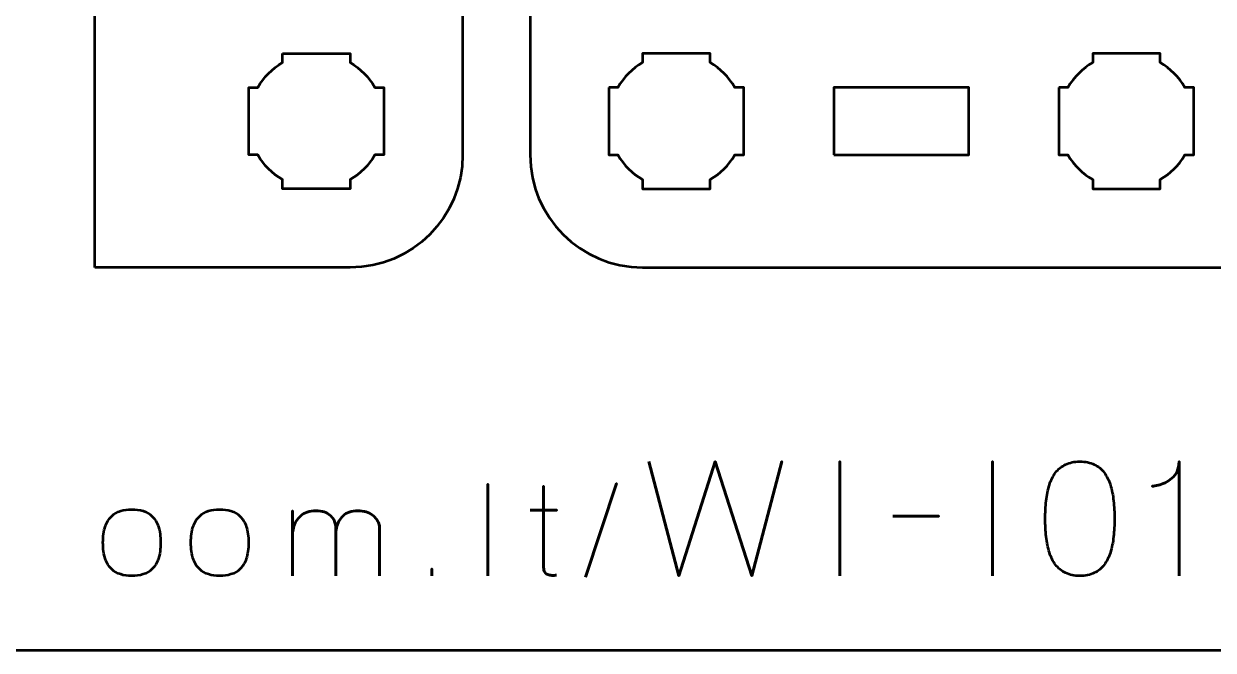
# Model space of a CAD drawing. Header units: centimetres. Extents: x -21 to 0, y -29.7 to 0.
# Drawn here: x -10.5 to -5.21, y -29.7 to -26.92 of the extents above; entities that cross this region are included whole.
import ezdxf

# ---------------------------------------------------------------- set-up
doc = ezdxf.new("R2010")
doc.units = ezdxf.units.CM
doc.header["$MEASUREMENT"] = 0
doc.layers.add('Layer 1', color=7, linetype='Continuous')

msp = doc.modelspace()

# ---------------------------------------------------------------- linework, layer by layer
at = {"layer": 'Layer 1', "lineweight": 53}
msp.add_lwpolyline([(-6.89997, -27.5), (-6.29997, -27.5), (-6.29997, -27.2), (-6.89997, -27.2), (-6.89997, -27.5)], close=True, dxfattribs=at)
at = {"layer": 'Layer 1', "color": 1, "lineweight": 53}
msp.add_open_spline([(-21.00003, -29.19995), (-21.00003, -29.19995), (-21.00003, -10.09992), (-21.00003, -10.09992), (-21.00003, -10.09992), (-21.00003, -10.01709), (-20.93286, -9.94992), (-20.85003, -9.94992), (-20.85003, -9.94992), (-20.7672, -9.94992), (-20.70003, -9.88275), (-20.70003, -9.79992), (-20.70003, -9.79992), (-20.70003, -9.71709), (-20.7672, -9.64992), (-20.85003, -9.64992), (-20.85003, -9.64992), (-20.93286, -9.64992), (-21.00003, -9.58275), (-21.00003, -9.49992), (-21.00003, -9.49992), (-21.00003, -9.41709), (-20.93286, -9.34992), (-20.85003, -9.34992), (-20.85003, -9.34992), (-20.7672, -9.34992), (-20.70003, -9.28275), (-20.70003, -9.19992), (-20.70003, -9.19992), (-20.70003, -9.11709), (-20.7672, -9.04992), (-20.85003, -9.04992), (-20.85003, -9.04992), (-20.93286, -9.04992), (-21.00003, -8.98275), (-21.00003, -8.89992), (-21.00003, -8.89992), (-21.00003, -8.81709), (-20.93286, -8.74992), (-20.85003, -8.74992), (-20.85003, -8.74992), (-20.7672, -8.74992), (-20.70003, -8.68275), (-20.70003, -8.59992), (-20.70003, -8.59992), (-20.70003, -8.51709), (-20.7672, -8.44992), (-20.85003, -8.44992), (-20.85003, -8.44992), (-20.93286, -8.44992), (-21.00003, -8.38275), (-21.00003, -8.29992), (-21.00003, -8.29992), (-21.00003, -8.21709), (-20.93286, -8.14992), (-20.85003, -8.14992), (-20.85003, -8.14992), (-20.7672, -8.14992), (-20.70003, -8.08275), (-20.70003, -7.99992), (-20.70003, -7.99992), (-20.70003, -7.91709), (-20.7672, -7.84992), (-20.85003, -7.84992), (-20.85003, -7.84992), (-20.93286, -7.84992), (-21.00003, -7.78275), (-21.00003, -7.69992), (-21.00003, -7.69992), (-21.00003, -7.61709), (-20.93286, -7.54992), (-20.85003, -7.54992), (-20.85003, -7.54992), (-20.7672, -7.54992), (-20.70003, -7.48275), (-20.70003, -7.39992), (-20.70003, -7.39992), (-20.70003, -7.31709), (-20.7672, -7.24992), (-20.85003, -7.24992), (-20.85003, -7.24992), (-20.93286, -7.24992), (-21.00003, -7.18275), (-21.00003, -7.09992), (-21.00003, -7.09992), (-21.00003, -7.01709), (-20.93286, -6.94992), (-20.85003, -6.94992), (-20.85003, -6.94992), (-20.7672, -6.94992), (-20.70003, -6.88275), (-20.70003, -6.79992), (-20.70003, -6.79992), (-20.70003, -6.71709), (-20.7672, -6.64992), (-20.85003, -6.64992), (-20.85003, -6.64992), (-20.93286, -6.64992), (-21.00003, -6.58275), (-21.00003, -6.49992), (-21.00003, -6.49992), (-21.00003, -6.41709), (-20.93286, -6.34992), (-20.85003, -6.34992), (-20.85003, -6.34992), (-20.7672, -6.34992), (-20.70003, -6.28275), (-20.70003, -6.19992), (-20.70003, -6.19992), (-20.70003, -6.11709), (-20.7672, -6.04992), (-20.85003, -6.04992), (-20.85003, -6.04992), (-20.93286, -6.04992), (-21.00003, -5.98275), (-21.00003, -5.89992), (-21.00003, -5.89992), (-21.00003, -5.81709), (-20.93286, -5.74992), (-20.85003, -5.74992), (-20.85003, -5.74992), (-20.7672, -5.74992), (-20.70003, -5.68275), (-20.70003, -5.59992), (-20.70003, -5.59992), (-20.70003, -5.51709), (-20.7672, -5.44992), (-20.85003, -5.44992), (-20.85003, -5.44992), (-20.93286, -5.44992), (-21.00003, -5.38275), (-21.00003, -5.29992), (-21.00003, -5.29992), (-21.00003, -5.21709), (-20.93286, -5.14992), (-20.85003, -5.14992), (-20.85003, -5.14992), (-20.7672, -5.14992), (-20.70003, -5.08275), (-20.70003, -4.99992), (-20.70003, -4.99992), (-20.70003, -4.91709), (-20.7672, -4.84992), (-20.85003, -4.84992), (-20.85003, -4.84992), (-20.93286, -4.84992), (-21.00003, -4.78275), (-21.00003, -4.69992), (-21.00003, -4.69992), (-21.00003, -4.61709), (-20.93286, -4.54992), (-20.85003, -4.54992), (-20.85003, -4.54992), (-20.7672, -4.54992), (-20.70003, -4.48275), (-20.70003, -4.39992), (-20.70003, -4.39992), (-20.70003, -4.31709), (-20.7672, -4.24992), (-20.85003, -4.24992), (-20.85003, -4.24992), (-20.93286, -4.24992), (-21.00003, -4.18275), (-21.00003, -4.09992), (-21.00003, -4.09992), (-21.00003, -4.01709), (-20.93286, -3.94992), (-20.85003, -3.94992), (-20.85003, -3.94992), (-20.7672, -3.94992), (-20.70003, -3.88275), (-20.70003, -3.79992), (-20.70003, -3.79992), (-20.70003, -3.71709), (-20.7672, -3.64992), (-20.85003, -3.64992), (-20.85003, -3.64992), (-20.93286, -3.64992), (-21.00003, -3.58275), (-21.00003, -3.49992), (-21.00003, -3.49992), (-21.00003, -3.41709), (-20.93286, -3.34992), (-20.85003, -3.34992), (-20.85003, -3.34992), (-20.7672, -3.34992), (-20.70003, -3.28275), (-20.70003, -3.19992), (-20.70003, -3.19992), (-20.70003, -3.11709), (-20.7672, -3.04992), (-20.85003, -3.04992), (-20.85003, -3.04992), (-20.93286, -3.04992), (-21.00003, -2.98275), (-21.00003, -2.89992), (-21.00003, -2.89992), (-21.00003, -2.81709), (-20.93286, -2.74992), (-20.85003, -2.74992), (-20.85003, -2.74992), (-20.7672, -2.74992), (-20.70003, -2.68275), (-20.70003, -2.59992), (-20.70003, -2.59992), (-20.70003, -2.51709), (-20.7672, -2.44992), (-20.85003, -2.44992), (-20.85003, -2.44992), (-20.93286, -2.44992), (-21.00003, -2.38275), (-21.00003, -2.29992), (-21.00003, -2.29992), (-21.00003, -2.21709), (-20.93286, -2.14992), (-20.85003, -2.14992), (-20.85003, -2.14992), (-20.7672, -2.14992), (-20.70003, -2.08275), (-20.70003, -1.99992), (-20.70003, -1.99992), (-20.70003, -1.91709), (-20.7672, -1.84992), (-20.85003, -1.84992), (-20.85003, -1.84992), (-20.93286, -1.84992), (-21.00003, -1.78275), (-21.00003, -1.69992), (-21.00003, -1.69992), (-21.00003, -1.61709), (-20.93286, -1.54992), (-20.85003, -1.54992), (-20.85003, -1.54992), (-20.7672, -1.54992), (-20.70003, -1.48275), (-20.70003, -1.39992), (-20.70003, -1.39992), (-20.70003, -1.31709), (-20.7672, -1.24992), (-20.85003, -1.24992), (-20.85003, -1.24992), (-20.93286, -1.24992), (-21.00003, -1.18275), (-21.00003, -1.09992), (-21.00003, -1.09992), (-21.00003, -1.09992), (-21.00003, -0.49992), (-21.00003, -0.49992), (-21.00003, -0.49992), (-21.00003, -0.22295), (-20.77694, 0.00004), (-20.49994, 0.00004), (-20.49994, 0.00004), (-20.49994, 0.00004), (-0.50008, 0.00004), (-0.50008, 0.00004), (-0.50008, 0.00004), (-0.22294, 0.00004), (0.00002, -0.22295), (0.00002, -0.49992), (0.00002, -0.49992), (0.00002, -0.49992), (0.00002, -29.19995), (0.00002, -29.19995), (0.00002, -29.19995), (0.00002, -29.47695), (-0.22294, -29.70004), (-0.50008, -29.70004), (-0.50008, -29.70004), (-0.50008, -29.70004), (-20.49994, -29.70004), (-20.49994, -29.70004), (-20.49994, -29.70004), (-20.77694, -29.70004), (-21.00003, -29.47695), (-21.00003, -29.19995)], degree=3, knots=[0, 0, 0, 0, 0.0144928, 0.0144928, 0.0144928, 0.0144928, 0.0289855, 0.0289855, 0.0289855, 0.0289855, 0.0434783, 0.0434783, 0.0434783, 0.0434783, 0.057971, 0.057971, 0.057971, 0.057971, 0.0724638, 0.0724638, 0.0724638, 0.0724638, 0.0869565, 0.0869565, 0.0869565, 0.0869565, 0.1014493, 0.1014493, 0.1014493, 0.1014493, 0.115942, 0.115942, 0.115942, 0.115942, 0.1304348, 0.1304348, 0.1304348, 0.1304348, 0.1449275, 0.1449275, 0.1449275, 0.1449275, 0.1594203, 0.1594203, 0.1594203, 0.1594203, 0.173913, 0.173913, 0.173913, 0.173913, 0.1884058, 0.1884058, 0.1884058, 0.1884058, 0.2028986, 0.2028986, 0.2028986, 0.2028986, 0.2173913, 0.2173913, 0.2173913, 0.2173913, 0.2318841, 0.2318841, 0.2318841, 0.2318841, 0.2463768, 0.2463768, 0.2463768, 0.2463768, 0.2608696, 0.2608696, 0.2608696, 0.2608696, 0.2753623, 0.2753623, 0.2753623, 0.2753623, 0.2898551, 0.2898551, 0.2898551, 0.2898551, 0.3043478, 0.3043478, 0.3043478, 0.3043478, 0.3188406, 0.3188406, 0.3188406, 0.3188406, 0.3333333, 0.3333333, 0.3333333, 0.3333333, 0.3478261, 0.3478261, 0.3478261, 0.3478261, 0.3623188, 0.3623188, 0.3623188, 0.3623188, 0.3768116, 0.3768116, 0.3768116, 0.3768116, 0.3913043, 0.3913043, 0.3913043, 0.3913043, 0.4057971, 0.4057971, 0.4057971, 0.4057971, 0.4202899, 0.4202899, 0.4202899, 0.4202899, 0.4347826, 0.4347826, 0.4347826, 0.4347826, 0.4492754, 0.4492754, 0.4492754, 0.4492754, 0.4637681, 0.4637681, 0.4637681, 0.4637681, 0.4782609, 0.4782609, 0.4782609, 0.4782609, 0.4927536, 0.4927536, 0.4927536, 0.4927536, 0.5072464, 0.5072464, 0.5072464, 0.5072464, 0.5217391, 0.5217391, 0.5217391, 0.5217391, 0.5362319, 0.5362319, 0.5362319, 0.5362319, 0.5507246, 0.5507246, 0.5507246, 0.5507246, 0.5652174, 0.5652174, 0.5652174, 0.5652174, 0.5797101, 0.5797101, 0.5797101, 0.5797101, 0.5942029, 0.5942029, 0.5942029, 0.5942029, 0.6086957, 0.6086957, 0.6086957, 0.6086957, 0.6231884, 0.6231884, 0.6231884, 0.6231884, 0.6376812, 0.6376812, 0.6376812, 0.6376812, 0.6521739, 0.6521739, 0.6521739, 0.6521739, 0.6666667, 0.6666667, 0.6666667, 0.6666667, 0.6811594, 0.6811594, 0.6811594, 0.6811594, 0.6956522, 0.6956522, 0.6956522, 0.6956522, 0.7101449, 0.7101449, 0.7101449, 0.7101449, 0.7246377, 0.7246377, 0.7246377, 0.7246377, 0.7391304, 0.7391304, 0.7391304, 0.7391304, 0.7536232, 0.7536232, 0.7536232, 0.7536232, 0.7681159, 0.7681159, 0.7681159, 0.7681159, 0.7826087, 0.7826087, 0.7826087, 0.7826087, 0.7971014, 0.7971014, 0.7971014, 0.7971014, 0.8115942, 0.8115942, 0.8115942, 0.8115942, 0.826087, 0.826087, 0.826087, 0.826087, 0.8405797, 0.8405797, 0.8405797, 0.8405797, 0.8550725, 0.8550725, 0.8550725, 0.8550725, 0.8695652, 0.8695652, 0.8695652, 0.8695652, 0.884058, 0.884058, 0.884058, 0.884058, 0.8985507, 0.8985507, 0.8985507, 0.8985507, 0.9130435, 0.9130435, 0.9130435, 0.9130435, 0.9275362, 0.9275362, 0.9275362, 0.9275362, 0.942029, 0.942029, 0.942029, 0.942029, 0.9565217, 0.9565217, 0.9565217, 0.9565217, 0.9710145, 0.9710145, 0.9710145, 0.9710145, 0.9855072, 0.9855072, 0.9855072, 0.9855072, 1, 1, 1, 1], dxfattribs=at)
at = {"layer": 'Layer 1', "color": 3, "lineweight": 53}
for points in [[(-10.18399, -28.00004), (-10.18399, -28.00004), (-9.05002, -28.00004), (-9.05002, -28.00004), (-9.05002, -28.00004), (-8.77288, -28.00004), (-8.54992, -27.77695), (-8.54992, -27.49995), (-8.54992, -27.49995), (-8.54992, -27.49995), (-8.54992, -25.20008), (-8.54992, -25.20008), (-8.54992, -25.20008), (-8.54992, -24.92294), (-8.77288, -24.69998), (-9.05002, -24.69998), (-9.05002, -24.69998), (-9.05002, -24.69998), (-10.31499, -24.69998), (-10.31499, -24.69998), (-10.31499, -24.69998), (-10.31499, -24.69998), (-10.31497, -24.96248), (-10.31497, -24.96248), (-10.31497, -24.96248), (-10.31497, -24.96248), (-10.18397, -24.96248), (-10.18397, -24.96248), (-10.18397, -24.96248), (-10.18397, -24.96248), (-10.18399, -28.00004), (-10.18399, -28.00004)], [(-8.24997, -27.5), (-8.24997, -27.5), (-8.24997, -25.2), (-8.24997, -25.2), (-8.24997, -25.2), (-8.24997, -24.92391), (-8.02606, -24.7), (-7.74997, -24.7), (-7.74997, -24.7), (-7.74997, -24.7), (-3.44997, -24.7), (-3.44997, -24.7), (-3.44997, -24.7), (-3.17388, -24.7), (-2.94997, -24.92391), (-2.94997, -25.2), (-2.94997, -25.2), (-2.94997, -25.2), (-2.94997, -27.5), (-2.94997, -27.5), (-2.94997, -27.5), (-2.94997, -27.77609), (-3.17388, -28), (-3.44997, -28), (-3.44997, -28), (-3.44997, -28), (-7.74997, -28), (-7.74997, -28), (-7.74997, -28), (-8.02606, -28), (-8.24997, -27.77609), (-8.24997, -27.5)]]:
    msp.add_open_spline(points, degree=3, knots=[0, 0, 0, 0, 0.125, 0.125, 0.125, 0.125, 0.25, 0.25, 0.25, 0.25, 0.375, 0.375, 0.375, 0.375, 0.5, 0.5, 0.5, 0.5, 0.625, 0.625, 0.625, 0.625, 0.75, 0.75, 0.75, 0.75, 0.875, 0.875, 0.875, 0.875, 1, 1, 1, 1], dxfattribs=at)
at = {"layer": 'Layer 1', "lineweight": 53}
for points in [[(-9.35002, -27.05001), (-9.35002, -27.05001), (-9.35002, -27.09012), (-9.35002, -27.09012), (-9.35002, -27.09012), (-9.39549, -27.11644), (-9.43338, -27.15447), (-9.45984, -27.19994), (-9.45984, -27.19994), (-9.45984, -27.19994), (-9.49995, -27.19994), (-9.49995, -27.19994), (-9.49995, -27.19994), (-9.49995, -27.19994), (-9.49995, -27.35001), (-9.49995, -27.35001), (-9.49995, -27.35001), (-9.49995, -27.35001), (-9.49995, -27.49995), (-9.49995, -27.49995), (-9.49995, -27.49995), (-9.49995, -27.49995), (-9.45984, -27.49995), (-9.45984, -27.49995), (-9.45984, -27.49995), (-9.43338, -27.54556), (-9.39549, -27.58348), (-9.35002, -27.6098), (-9.35002, -27.6098), (-9.35002, -27.6098), (-9.35002, -27.65002), (-9.35002, -27.65002), (-9.35002, -27.65002), (-9.35002, -27.65002), (-9.19995, -27.65002), (-9.19995, -27.65002), (-9.19995, -27.65002), (-9.19995, -27.65002), (-9.05002, -27.65002), (-9.05002, -27.65002), (-9.05002, -27.65002), (-9.05002, -27.65002), (-9.05002, -27.6098), (-9.05002, -27.6098), (-9.05002, -27.6098), (-9.0044, -27.58348), (-8.96648, -27.54556), (-8.94016, -27.49995), (-8.94016, -27.49995), (-8.94016, -27.49995), (-8.89995, -27.49995), (-8.89995, -27.49995), (-8.89995, -27.49995), (-8.89995, -27.49995), (-8.89995, -27.35001), (-8.89995, -27.35001), (-8.89995, -27.35001), (-8.89995, -27.35001), (-8.89995, -27.19994), (-8.89995, -27.19994), (-8.89995, -27.19994), (-8.89995, -27.19994), (-8.94016, -27.19994), (-8.94016, -27.19994), (-8.94016, -27.19994), (-8.96648, -27.15447), (-9.0044, -27.11644), (-9.05002, -27.09012), (-9.05002, -27.09012), (-9.05002, -27.09012), (-9.05002, -27.05001), (-9.05002, -27.05001), (-9.05002, -27.05001), (-9.05002, -27.05001), (-9.19995, -27.05001), (-9.19995, -27.05001), (-9.19995, -27.05001), (-9.19995, -27.05001), (-9.35002, -27.05001), (-9.35002, -27.05001)], [(-7.89997, -27.2), (-7.89997, -27.2), (-7.85982, -27.2), (-7.85982, -27.2), (-7.85982, -27.2), (-7.83347, -27.15447), (-7.7955, -27.1165), (-7.74997, -27.09015), (-7.74997, -27.09015), (-7.74997, -27.09015), (-7.74997, -27.05), (-7.74997, -27.05), (-7.74997, -27.05), (-7.74997, -27.05), (-7.59997, -27.05), (-7.59997, -27.05), (-7.59997, -27.05), (-7.59997, -27.05), (-7.44997, -27.05), (-7.44997, -27.05), (-7.44997, -27.05), (-7.44997, -27.05), (-7.44997, -27.09015), (-7.44997, -27.09015), (-7.44997, -27.09015), (-7.40444, -27.1165), (-7.36647, -27.15447), (-7.34012, -27.2), (-7.34012, -27.2), (-7.34012, -27.2), (-7.29997, -27.2), (-7.29997, -27.2), (-7.29997, -27.2), (-7.29997, -27.2), (-7.29997, -27.35), (-7.29997, -27.35), (-7.29997, -27.35), (-7.29997, -27.35), (-7.29997, -27.5), (-7.29997, -27.5), (-7.29997, -27.5), (-7.29997, -27.5), (-7.34012, -27.5), (-7.34012, -27.5), (-7.34012, -27.5), (-7.36647, -27.54553), (-7.40444, -27.5835), (-7.44997, -27.60985), (-7.44997, -27.60985), (-7.44997, -27.60985), (-7.44997, -27.65), (-7.44997, -27.65), (-7.44997, -27.65), (-7.44997, -27.65), (-7.59997, -27.65), (-7.59997, -27.65), (-7.59997, -27.65), (-7.59997, -27.65), (-7.74997, -27.65), (-7.74997, -27.65), (-7.74997, -27.65), (-7.74997, -27.65), (-7.74997, -27.60985), (-7.74997, -27.60985), (-7.74997, -27.60985), (-7.7955, -27.5835), (-7.83347, -27.54553), (-7.85982, -27.5), (-7.85982, -27.5), (-7.85982, -27.5), (-7.89997, -27.5), (-7.89997, -27.5), (-7.89997, -27.5), (-7.89997, -27.5), (-7.89997, -27.35), (-7.89997, -27.35), (-7.89997, -27.35), (-7.89997, -27.35), (-7.89997, -27.2), (-7.89997, -27.2)], [(-5.89997, -27.2), (-5.89997, -27.2), (-5.85982, -27.2), (-5.85982, -27.2), (-5.85982, -27.2), (-5.83347, -27.15447), (-5.7955, -27.1165), (-5.74997, -27.09015), (-5.74997, -27.09015), (-5.74997, -27.09015), (-5.74997, -27.05), (-5.74997, -27.05), (-5.74997, -27.05), (-5.74997, -27.05), (-5.59997, -27.05), (-5.59997, -27.05), (-5.59997, -27.05), (-5.59997, -27.05), (-5.44997, -27.05), (-5.44997, -27.05), (-5.44997, -27.05), (-5.44997, -27.05), (-5.44997, -27.09015), (-5.44997, -27.09015), (-5.44997, -27.09015), (-5.40444, -27.1165), (-5.36647, -27.15447), (-5.34012, -27.2), (-5.34012, -27.2), (-5.34012, -27.2), (-5.29997, -27.2), (-5.29997, -27.2), (-5.29997, -27.2), (-5.29997, -27.2), (-5.29997, -27.35), (-5.29997, -27.35), (-5.29997, -27.35), (-5.29997, -27.35), (-5.29997, -27.5), (-5.29997, -27.5), (-5.29997, -27.5), (-5.29997, -27.5), (-5.34012, -27.5), (-5.34012, -27.5), (-5.34012, -27.5), (-5.36647, -27.54553), (-5.40444, -27.5835), (-5.44997, -27.60985), (-5.44997, -27.60985), (-5.44997, -27.60985), (-5.44997, -27.65), (-5.44997, -27.65), (-5.44997, -27.65), (-5.44997, -27.65), (-5.59997, -27.65), (-5.59997, -27.65), (-5.59997, -27.65), (-5.59997, -27.65), (-5.74997, -27.65), (-5.74997, -27.65), (-5.74997, -27.65), (-5.74997, -27.65), (-5.74997, -27.60985), (-5.74997, -27.60985), (-5.74997, -27.60985), (-5.7955, -27.5835), (-5.83347, -27.54553), (-5.85982, -27.5), (-5.85982, -27.5), (-5.85982, -27.5), (-5.89997, -27.5), (-5.89997, -27.5), (-5.89997, -27.5), (-5.89997, -27.5), (-5.89997, -27.35), (-5.89997, -27.35), (-5.89997, -27.35), (-5.89997, -27.35), (-5.89997, -27.2), (-5.89997, -27.2)]]:
    msp.add_open_spline(points, degree=3, knots=[0, 0, 0, 0, 0.05, 0.05, 0.05, 0.05, 0.1, 0.1, 0.1, 0.1, 0.15, 0.15, 0.15, 0.15, 0.2, 0.2, 0.2, 0.2, 0.25, 0.25, 0.25, 0.25, 0.3, 0.3, 0.3, 0.3, 0.35, 0.35, 0.35, 0.35, 0.4, 0.4, 0.4, 0.4, 0.45, 0.45, 0.45, 0.45, 0.5, 0.5, 0.5, 0.5, 0.55, 0.55, 0.55, 0.55, 0.6, 0.6, 0.6, 0.6, 0.65, 0.65, 0.65, 0.65, 0.7, 0.7, 0.7, 0.7, 0.75, 0.75, 0.75, 0.75, 0.8, 0.8, 0.8, 0.8, 0.85, 0.85, 0.85, 0.85, 0.9, 0.9, 0.9, 0.9, 0.95, 0.95, 0.95, 0.95, 1, 1, 1, 1], dxfattribs=at)
at = {"layer": 'Layer 1', "color": 5, "lineweight": 53}
for points, knots in [([(-7.7226, -28.86121), (-7.7226, -28.86121), (-7.58854, -29.36992), (-7.58854, -29.36992), (-7.58854, -29.36992), (-7.58854, -29.36992), (-7.42697, -28.86121), (-7.42697, -28.86121), (-7.42697, -28.86121), (-7.42697, -28.86121), (-7.2654, -29.36992), (-7.2654, -29.36992), (-7.2654, -29.36992), (-7.2654, -29.36992), (-7.13134, -28.86121), (-7.13134, -28.86121), (-7.13134, -28.86121), (-7.13134, -28.86121), (-7.2654, -29.36992), (-7.2654, -29.36992), (-7.2654, -29.36992), (-7.2654, -29.36992), (-7.42697, -28.86121), (-7.42697, -28.86121), (-7.42697, -28.86121), (-7.42697, -28.86121), (-7.58854, -29.36992), (-7.58854, -29.36992), (-7.58854, -29.36992), (-7.58854, -29.36992), (-7.7226, -28.86121), (-7.7226, -28.86121)], [0, 0, 0, 0, 0.125, 0.125, 0.125, 0.125, 0.25, 0.25, 0.25, 0.25, 0.375, 0.375, 0.375, 0.375, 0.5, 0.5, 0.5, 0.5, 0.625, 0.625, 0.625, 0.625, 0.75, 0.75, 0.75, 0.75, 0.875, 0.875, 0.875, 0.875, 1, 1, 1, 1]), ([(-6.87381, -29.36992), (-6.87381, -29.36992), (-6.87381, -28.86121), (-6.87381, -28.86121), (-6.87381, -28.86121), (-6.87381, -28.86121), (-6.87381, -29.36992), (-6.87381, -29.36992)], [0, 0, 0, 0, 0.5, 0.5, 0.5, 0.5, 1, 1, 1, 1]), ([(-6.19577, -29.36992), (-6.19577, -29.36992), (-6.19577, -28.86121), (-6.19577, -28.86121), (-6.19577, -28.86121), (-6.19577, -28.86121), (-6.19577, -29.36992), (-6.19577, -29.36992)], [0, 0, 0, 0, 0.5, 0.5, 0.5, 0.5, 1, 1, 1, 1]), ([(-5.80701, -29.36992), (-5.78231, -29.3698), (-5.76103, -29.36545), (-5.74327, -29.35698), (-5.74327, -29.35698), (-5.72563, -29.34852), (-5.71093, -29.33641), (-5.69917, -29.321), (-5.69917, -29.321), (-5.68753, -29.30548), (-5.67836, -29.28713), (-5.67154, -29.26597), (-5.67154, -29.26597), (-5.66484, -29.2448), (-5.66002, -29.22163), (-5.65731, -29.19623), (-5.65731, -29.19623), (-5.65449, -29.17083), (-5.65308, -29.14414), (-5.6532, -29.11592), (-5.6532, -29.11592), (-5.65308, -29.08781), (-5.65449, -29.06112), (-5.65731, -29.03584), (-5.65731, -29.03584), (-5.66002, -29.01055), (-5.66484, -28.98727), (-5.67154, -28.9661), (-5.67154, -28.9661), (-5.67836, -28.94506), (-5.68753, -28.92671), (-5.69917, -28.91107), (-5.69917, -28.91107), (-5.71093, -28.89555), (-5.72563, -28.88344), (-5.74327, -28.87497), (-5.74327, -28.87497), (-5.76103, -28.86639), (-5.78231, -28.86203), (-5.80701, -28.86192), (-5.80701, -28.86192), (-5.8317, -28.86203), (-5.85299, -28.86639), (-5.87074, -28.87497), (-5.87074, -28.87497), (-5.88838, -28.88344), (-5.90308, -28.89555), (-5.91484, -28.91107), (-5.91484, -28.91107), (-5.92648, -28.92671), (-5.93565, -28.94506), (-5.94247, -28.9661), (-5.94247, -28.9661), (-5.94918, -28.98727), (-5.954, -29.01055), (-5.9567, -29.03584), (-5.9567, -29.03584), (-5.95953, -29.06112), (-5.96094, -29.08781), (-5.96082, -29.11592), (-5.96082, -29.11592), (-5.96094, -29.14414), (-5.95953, -29.17083), (-5.9567, -29.19623), (-5.9567, -29.19623), (-5.954, -29.22163), (-5.94918, -29.2448), (-5.94247, -29.26597), (-5.94247, -29.26597), (-5.93565, -29.28713), (-5.92648, -29.30548), (-5.91484, -29.321), (-5.91484, -29.321), (-5.90308, -29.33641), (-5.88838, -29.34852), (-5.87074, -29.35698), (-5.87074, -29.35698), (-5.85299, -29.36545), (-5.8317, -29.3698), (-5.80701, -29.36992)], [0, 0, 0, 0, 0.05, 0.05, 0.05, 0.05, 0.1, 0.1, 0.1, 0.1, 0.15, 0.15, 0.15, 0.15, 0.2, 0.2, 0.2, 0.2, 0.25, 0.25, 0.25, 0.25, 0.3, 0.3, 0.3, 0.3, 0.35, 0.35, 0.35, 0.35, 0.4, 0.4, 0.4, 0.4, 0.45, 0.45, 0.45, 0.45, 0.5, 0.5, 0.5, 0.5, 0.55, 0.55, 0.55, 0.55, 0.6, 0.6, 0.6, 0.6, 0.65, 0.65, 0.65, 0.65, 0.7, 0.7, 0.7, 0.7, 0.75, 0.75, 0.75, 0.75, 0.8, 0.8, 0.8, 0.8, 0.85, 0.85, 0.85, 0.85, 0.9, 0.9, 0.9, 0.9, 0.95, 0.95, 0.95, 0.95, 1, 1, 1, 1]), ([(-5.80701, -29.36992), (-5.78231, -29.3698), (-5.76103, -29.36545), (-5.74327, -29.35698), (-5.74327, -29.35698), (-5.72563, -29.34852), (-5.71093, -29.33641), (-5.69917, -29.321), (-5.69917, -29.321), (-5.68753, -29.30548), (-5.67836, -29.28713), (-5.67154, -29.26597), (-5.67154, -29.26597), (-5.66484, -29.2448), (-5.66002, -29.22163), (-5.65731, -29.19623), (-5.65731, -29.19623), (-5.65449, -29.17083), (-5.65308, -29.14414), (-5.6532, -29.11592), (-5.6532, -29.11592), (-5.65308, -29.08781), (-5.65449, -29.06112), (-5.65731, -29.03584), (-5.65731, -29.03584), (-5.66002, -29.01055), (-5.66484, -28.98727), (-5.67154, -28.9661), (-5.67154, -28.9661), (-5.67836, -28.94506), (-5.68753, -28.92671), (-5.69917, -28.91107), (-5.69917, -28.91107), (-5.71093, -28.89555), (-5.72563, -28.88344), (-5.74327, -28.87497), (-5.74327, -28.87497), (-5.76103, -28.86639), (-5.78231, -28.86203), (-5.80701, -28.86192), (-5.80701, -28.86192), (-5.8317, -28.86203), (-5.85299, -28.86639), (-5.87074, -28.87497), (-5.87074, -28.87497), (-5.88838, -28.88344), (-5.90308, -28.89555), (-5.91484, -28.91107), (-5.91484, -28.91107), (-5.92648, -28.92671), (-5.93565, -28.94506), (-5.94247, -28.9661), (-5.94247, -28.9661), (-5.94918, -28.98727), (-5.954, -29.01055), (-5.9567, -29.03584), (-5.9567, -29.03584), (-5.95953, -29.06112), (-5.96094, -29.08781), (-5.96082, -29.11592), (-5.96082, -29.11592), (-5.96094, -29.14414), (-5.95953, -29.17083), (-5.9567, -29.19623), (-5.9567, -29.19623), (-5.954, -29.22163), (-5.94918, -29.2448), (-5.94247, -29.26597), (-5.94247, -29.26597), (-5.93565, -29.28713), (-5.92648, -29.30548), (-5.91484, -29.321), (-5.91484, -29.321), (-5.90308, -29.33641), (-5.88838, -29.34852), (-5.87074, -29.35698), (-5.87074, -29.35698), (-5.85299, -29.36545), (-5.8317, -29.3698), (-5.80701, -29.36992)], [0, 0, 0, 0, 0.05, 0.05, 0.05, 0.05, 0.1, 0.1, 0.1, 0.1, 0.15, 0.15, 0.15, 0.15, 0.2, 0.2, 0.2, 0.2, 0.25, 0.25, 0.25, 0.25, 0.3, 0.3, 0.3, 0.3, 0.35, 0.35, 0.35, 0.35, 0.4, 0.4, 0.4, 0.4, 0.45, 0.45, 0.45, 0.45, 0.5, 0.5, 0.5, 0.5, 0.55, 0.55, 0.55, 0.55, 0.6, 0.6, 0.6, 0.6, 0.65, 0.65, 0.65, 0.65, 0.7, 0.7, 0.7, 0.7, 0.75, 0.75, 0.75, 0.75, 0.8, 0.8, 0.8, 0.8, 0.85, 0.85, 0.85, 0.85, 0.9, 0.9, 0.9, 0.9, 0.95, 0.95, 0.95, 0.95, 1, 1, 1, 1]), ([(-5.36603, -29.36992), (-5.36603, -29.36992), (-5.36603, -28.86121), (-5.36603, -28.86121), (-5.36603, -28.86121), (-5.36615, -28.8785), (-5.36921, -28.89331), (-5.37509, -28.90566), (-5.37509, -28.90566), (-5.38085, -28.91813), (-5.38849, -28.92836), (-5.3979, -28.93659), (-5.3979, -28.93659), (-5.40731, -28.94482), (-5.41742, -28.95141), (-5.42824, -28.95634), (-5.42824, -28.95634), (-5.43906, -28.96117), (-5.44953, -28.96481), (-5.45964, -28.96705), (-5.45964, -28.96705), (-5.46987, -28.9694), (-5.47857, -28.97081), (-5.48598, -28.97128), (-5.48598, -28.97128), (-5.47857, -28.97081), (-5.46987, -28.9694), (-5.45964, -28.96705), (-5.45964, -28.96705), (-5.44953, -28.96481), (-5.43906, -28.96117), (-5.42824, -28.95634), (-5.42824, -28.95634), (-5.41742, -28.95141), (-5.40731, -28.94482), (-5.3979, -28.93659), (-5.3979, -28.93659), (-5.38849, -28.92836), (-5.38085, -28.91813), (-5.37509, -28.90566), (-5.37509, -28.90566), (-5.36921, -28.89331), (-5.36615, -28.8785), (-5.36603, -28.86121), (-5.36603, -28.86121), (-5.36603, -28.86121), (-5.36603, -29.36992), (-5.36603, -29.36992)], [0, 0, 0, 0, 0.0833333, 0.0833333, 0.0833333, 0.0833333, 0.1666667, 0.1666667, 0.1666667, 0.1666667, 0.25, 0.25, 0.25, 0.25, 0.3333333, 0.3333333, 0.3333333, 0.3333333, 0.4166667, 0.4166667, 0.4166667, 0.4166667, 0.5, 0.5, 0.5, 0.5, 0.5833333, 0.5833333, 0.5833333, 0.5833333, 0.6666667, 0.6666667, 0.6666667, 0.6666667, 0.75, 0.75, 0.75, 0.75, 0.8333333, 0.8333333, 0.8333333, 0.8333333, 0.9166667, 0.9166667, 0.9166667, 0.9166667, 1, 1, 1, 1]), ([(-8.43719, -29.36992), (-8.43719, -29.36992), (-8.43719, -28.96296), (-8.43719, -28.96296), (-8.43719, -28.96296), (-8.43719, -28.96296), (-8.43719, -29.36992), (-8.43719, -29.36992)], [0, 0, 0, 0, 0.5, 0.5, 0.5, 0.5, 1, 1, 1, 1]), ([(-8.00426, -29.37556), (-8.00426, -29.37556), (-7.86597, -28.95901), (-7.86597, -28.95901), (-7.86597, -28.95901), (-7.86597, -28.95901), (-8.00426, -29.37556), (-8.00426, -29.37556)], [0, 0, 0, 0, 0.5, 0.5, 0.5, 0.5, 1, 1, 1, 1]), ([(-8.13239, -29.3671), (-8.13935, -29.36766), (-8.14631, -29.36785), (-8.15309, -29.36766), (-8.15309, -29.36766), (-8.15986, -29.36747), (-8.16598, -29.36644), (-8.17153, -29.36437), (-8.17153, -29.36437), (-8.17708, -29.36239), (-8.1815, -29.35882), (-8.18488, -29.35374), (-8.18488, -29.35374), (-8.18818, -29.34866), (-8.18987, -29.34142), (-8.18996, -29.3321), (-8.18996, -29.3321), (-8.18996, -29.32768), (-8.18996, -29.32016), (-8.18996, -29.30962), (-8.18996, -29.30962), (-8.18996, -29.29899), (-8.18996, -29.28619), (-8.18996, -29.27105), (-8.18996, -29.27105), (-8.18996, -29.2559), (-8.18996, -29.23935), (-8.18996, -29.22138), (-8.18996, -29.22138), (-8.18996, -29.20341), (-8.18996, -29.18488), (-8.18996, -29.16569), (-8.18996, -29.16569), (-8.18996, -29.1465), (-8.18996, -29.12759), (-8.18996, -29.10887), (-8.18996, -29.10887), (-8.18996, -29.09015), (-8.18996, -29.07255), (-8.18996, -29.056), (-8.18996, -29.056), (-8.18996, -29.03944), (-8.18996, -29.02476), (-8.18996, -29.01207), (-8.18996, -29.01207), (-8.18996, -28.99927), (-8.18996, -28.9893), (-8.18996, -28.98196), (-8.18996, -28.98196), (-8.18996, -28.97472), (-8.18996, -28.97095), (-8.18996, -28.97086), (-8.18996, -28.97086), (-8.18996, -28.97095), (-8.18996, -28.97472), (-8.18996, -28.98196), (-8.18996, -28.98196), (-8.18996, -28.9893), (-8.18996, -28.99927), (-8.18996, -29.01207), (-8.18996, -29.01207), (-8.18996, -29.02476), (-8.18996, -29.03944), (-8.18996, -29.056), (-8.18996, -29.056), (-8.18996, -29.07255), (-8.18996, -29.09015), (-8.18996, -29.10887), (-8.18996, -29.10887), (-8.18996, -29.12759), (-8.18996, -29.1465), (-8.18996, -29.16569), (-8.18996, -29.16569), (-8.18996, -29.18488), (-8.18996, -29.20341), (-8.18996, -29.22138), (-8.18996, -29.22138), (-8.18996, -29.23935), (-8.18996, -29.2559), (-8.18996, -29.27105), (-8.18996, -29.27105), (-8.18996, -29.28619), (-8.18996, -29.29899), (-8.18996, -29.30962), (-8.18996, -29.30962), (-8.18996, -29.32016), (-8.18996, -29.32768), (-8.18996, -29.3321), (-8.18996, -29.3321), (-8.18987, -29.34142), (-8.18818, -29.34866), (-8.18488, -29.35374), (-8.18488, -29.35374), (-8.1815, -29.35882), (-8.17708, -29.36239), (-8.17153, -29.36437), (-8.17153, -29.36437), (-8.16598, -29.36644), (-8.15986, -29.36747), (-8.15309, -29.36766), (-8.15309, -29.36766), (-8.14631, -29.36785), (-8.13935, -29.36766), (-8.13239, -29.3671)], [0, 0, 0, 0, 0.0384615, 0.0384615, 0.0384615, 0.0384615, 0.0769231, 0.0769231, 0.0769231, 0.0769231, 0.1153846, 0.1153846, 0.1153846, 0.1153846, 0.1538462, 0.1538462, 0.1538462, 0.1538462, 0.1923077, 0.1923077, 0.1923077, 0.1923077, 0.2307692, 0.2307692, 0.2307692, 0.2307692, 0.2692308, 0.2692308, 0.2692308, 0.2692308, 0.3076923, 0.3076923, 0.3076923, 0.3076923, 0.3461538, 0.3461538, 0.3461538, 0.3461538, 0.3846154, 0.3846154, 0.3846154, 0.3846154, 0.4230769, 0.4230769, 0.4230769, 0.4230769, 0.4615385, 0.4615385, 0.4615385, 0.4615385, 0.5, 0.5, 0.5, 0.5, 0.5384615, 0.5384615, 0.5384615, 0.5384615, 0.5769231, 0.5769231, 0.5769231, 0.5769231, 0.6153846, 0.6153846, 0.6153846, 0.6153846, 0.6538462, 0.6538462, 0.6538462, 0.6538462, 0.6923077, 0.6923077, 0.6923077, 0.6923077, 0.7307692, 0.7307692, 0.7307692, 0.7307692, 0.7692308, 0.7692308, 0.7692308, 0.7692308, 0.8076923, 0.8076923, 0.8076923, 0.8076923, 0.8461538, 0.8461538, 0.8461538, 0.8461538, 0.8846154, 0.8846154, 0.8846154, 0.8846154, 0.9230769, 0.9230769, 0.9230769, 0.9230769, 0.9615385, 0.9615385, 0.9615385, 0.9615385, 1, 1, 1, 1]), ([(-10.01988, -29.36992), (-10.0021, -29.37001), (-9.98555, -29.36776), (-9.97012, -29.36296), (-9.97012, -29.36296), (-9.95469, -29.35816), (-9.94105, -29.35016), (-9.92938, -29.33897), (-9.92938, -29.33897), (-9.91762, -29.32778), (-9.9085, -29.31263), (-9.90182, -29.29344), (-9.90182, -29.29344), (-9.89524, -29.27434), (-9.89185, -29.25054), (-9.89175, -29.22204), (-9.89175, -29.22204), (-9.89185, -29.19363), (-9.89524, -29.16992), (-9.90182, -29.15092), (-9.90182, -29.15092), (-9.9085, -29.13191), (-9.91762, -29.11677), (-9.92938, -29.10557), (-9.92938, -29.10557), (-9.94105, -29.09447), (-9.95469, -29.08648), (-9.97012, -29.08168), (-9.97012, -29.08168), (-9.98555, -29.07688), (-10.0021, -29.07462), (-10.01988, -29.07472), (-10.01988, -29.07472), (-10.03747, -29.07462), (-10.05403, -29.07688), (-10.06946, -29.08168), (-10.06946, -29.08168), (-10.08489, -29.08648), (-10.09843, -29.09447), (-10.11019, -29.10557), (-10.11019, -29.10557), (-10.12195, -29.11677), (-10.13117, -29.13191), (-10.13785, -29.15092), (-10.13785, -29.15092), (-10.14453, -29.16992), (-10.14792, -29.19363), (-10.14801, -29.22204), (-10.14801, -29.22204), (-10.14792, -29.25054), (-10.14453, -29.27434), (-10.13785, -29.29344), (-10.13785, -29.29344), (-10.13117, -29.31263), (-10.12195, -29.32778), (-10.11019, -29.33897), (-10.11019, -29.33897), (-10.09843, -29.35016), (-10.08489, -29.35816), (-10.06946, -29.36296), (-10.06946, -29.36296), (-10.05403, -29.36776), (-10.03747, -29.37001), (-10.01988, -29.36992)], [0, 0, 0, 0, 0.0625, 0.0625, 0.0625, 0.0625, 0.125, 0.125, 0.125, 0.125, 0.1875, 0.1875, 0.1875, 0.1875, 0.25, 0.25, 0.25, 0.25, 0.3125, 0.3125, 0.3125, 0.3125, 0.375, 0.375, 0.375, 0.375, 0.4375, 0.4375, 0.4375, 0.4375, 0.5, 0.5, 0.5, 0.5, 0.5625, 0.5625, 0.5625, 0.5625, 0.625, 0.625, 0.625, 0.625, 0.6875, 0.6875, 0.6875, 0.6875, 0.75, 0.75, 0.75, 0.75, 0.8125, 0.8125, 0.8125, 0.8125, 0.875, 0.875, 0.875, 0.875, 0.9375, 0.9375, 0.9375, 0.9375, 1, 1, 1, 1]), ([(-10.01988, -29.36992), (-10.0021, -29.37001), (-9.98555, -29.36776), (-9.97012, -29.36296), (-9.97012, -29.36296), (-9.95469, -29.35816), (-9.94105, -29.35016), (-9.92938, -29.33897), (-9.92938, -29.33897), (-9.91762, -29.32778), (-9.9085, -29.31263), (-9.90182, -29.29344), (-9.90182, -29.29344), (-9.89524, -29.27434), (-9.89185, -29.25054), (-9.89175, -29.22204), (-9.89175, -29.22204), (-9.89185, -29.19363), (-9.89524, -29.16992), (-9.90182, -29.15092), (-9.90182, -29.15092), (-9.9085, -29.13191), (-9.91762, -29.11677), (-9.92938, -29.10557), (-9.92938, -29.10557), (-9.94105, -29.09447), (-9.95469, -29.08648), (-9.97012, -29.08168), (-9.97012, -29.08168), (-9.98555, -29.07688), (-10.0021, -29.07462), (-10.01988, -29.07472), (-10.01988, -29.07472), (-10.03747, -29.07462), (-10.05403, -29.07688), (-10.06946, -29.08168), (-10.06946, -29.08168), (-10.08489, -29.08648), (-10.09843, -29.09447), (-10.11019, -29.10557), (-10.11019, -29.10557), (-10.12195, -29.11677), (-10.13117, -29.13191), (-10.13785, -29.15092), (-10.13785, -29.15092), (-10.14453, -29.16992), (-10.14792, -29.19363), (-10.14801, -29.22204), (-10.14801, -29.22204), (-10.14792, -29.25054), (-10.14453, -29.27434), (-10.13785, -29.29344), (-10.13785, -29.29344), (-10.13117, -29.31263), (-10.12195, -29.32778), (-10.11019, -29.33897), (-10.11019, -29.33897), (-10.09843, -29.35016), (-10.08489, -29.35816), (-10.06946, -29.36296), (-10.06946, -29.36296), (-10.05403, -29.36776), (-10.03747, -29.37001), (-10.01988, -29.36992)], [0, 0, 0, 0, 0.0625, 0.0625, 0.0625, 0.0625, 0.125, 0.125, 0.125, 0.125, 0.1875, 0.1875, 0.1875, 0.1875, 0.25, 0.25, 0.25, 0.25, 0.3125, 0.3125, 0.3125, 0.3125, 0.375, 0.375, 0.375, 0.375, 0.4375, 0.4375, 0.4375, 0.4375, 0.5, 0.5, 0.5, 0.5, 0.5625, 0.5625, 0.5625, 0.5625, 0.625, 0.625, 0.625, 0.625, 0.6875, 0.6875, 0.6875, 0.6875, 0.75, 0.75, 0.75, 0.75, 0.8125, 0.8125, 0.8125, 0.8125, 0.875, 0.875, 0.875, 0.875, 0.9375, 0.9375, 0.9375, 0.9375, 1, 1, 1, 1]), ([(-9.62929, -29.36992), (-9.61151, -29.37001), (-9.59496, -29.36776), (-9.57953, -29.36296), (-9.57953, -29.36296), (-9.5641, -29.35816), (-9.55046, -29.35016), (-9.53879, -29.33897), (-9.53879, -29.33897), (-9.52703, -29.32778), (-9.51791, -29.31263), (-9.51123, -29.29344), (-9.51123, -29.29344), (-9.50465, -29.27434), (-9.50126, -29.25054), (-9.50116, -29.22204), (-9.50116, -29.22204), (-9.50126, -29.19363), (-9.50465, -29.16992), (-9.51123, -29.15092), (-9.51123, -29.15092), (-9.51791, -29.13191), (-9.52703, -29.11677), (-9.53879, -29.10557), (-9.53879, -29.10557), (-9.55046, -29.09447), (-9.5641, -29.08648), (-9.57953, -29.08168), (-9.57953, -29.08168), (-9.59496, -29.07688), (-9.61151, -29.07462), (-9.62929, -29.07472), (-9.62929, -29.07472), (-9.64688, -29.07462), (-9.66344, -29.07688), (-9.67887, -29.08168), (-9.67887, -29.08168), (-9.6943, -29.08648), (-9.70784, -29.09447), (-9.7196, -29.10557), (-9.7196, -29.10557), (-9.73136, -29.11677), (-9.74058, -29.13191), (-9.74726, -29.15092), (-9.74726, -29.15092), (-9.75394, -29.16992), (-9.75733, -29.19363), (-9.75742, -29.22204), (-9.75742, -29.22204), (-9.75733, -29.25054), (-9.75394, -29.27434), (-9.74726, -29.29344), (-9.74726, -29.29344), (-9.74058, -29.31263), (-9.73136, -29.32778), (-9.7196, -29.33897), (-9.7196, -29.33897), (-9.70784, -29.35016), (-9.6943, -29.35816), (-9.67887, -29.36296), (-9.67887, -29.36296), (-9.66344, -29.36776), (-9.64688, -29.37001), (-9.62929, -29.36992)], [0, 0, 0, 0, 0.0625, 0.0625, 0.0625, 0.0625, 0.125, 0.125, 0.125, 0.125, 0.1875, 0.1875, 0.1875, 0.1875, 0.25, 0.25, 0.25, 0.25, 0.3125, 0.3125, 0.3125, 0.3125, 0.375, 0.375, 0.375, 0.375, 0.4375, 0.4375, 0.4375, 0.4375, 0.5, 0.5, 0.5, 0.5, 0.5625, 0.5625, 0.5625, 0.5625, 0.625, 0.625, 0.625, 0.625, 0.6875, 0.6875, 0.6875, 0.6875, 0.75, 0.75, 0.75, 0.75, 0.8125, 0.8125, 0.8125, 0.8125, 0.875, 0.875, 0.875, 0.875, 0.9375, 0.9375, 0.9375, 0.9375, 1, 1, 1, 1]), ([(-9.62929, -29.36992), (-9.61151, -29.37001), (-9.59496, -29.36776), (-9.57953, -29.36296), (-9.57953, -29.36296), (-9.5641, -29.35816), (-9.55046, -29.35016), (-9.53879, -29.33897), (-9.53879, -29.33897), (-9.52703, -29.32778), (-9.51791, -29.31263), (-9.51123, -29.29344), (-9.51123, -29.29344), (-9.50465, -29.27434), (-9.50126, -29.25054), (-9.50116, -29.22204), (-9.50116, -29.22204), (-9.50126, -29.19363), (-9.50465, -29.16992), (-9.51123, -29.15092), (-9.51123, -29.15092), (-9.51791, -29.13191), (-9.52703, -29.11677), (-9.53879, -29.10557), (-9.53879, -29.10557), (-9.55046, -29.09447), (-9.5641, -29.08648), (-9.57953, -29.08168), (-9.57953, -29.08168), (-9.59496, -29.07688), (-9.61151, -29.07462), (-9.62929, -29.07472), (-9.62929, -29.07472), (-9.64688, -29.07462), (-9.66344, -29.07688), (-9.67887, -29.08168), (-9.67887, -29.08168), (-9.6943, -29.08648), (-9.70784, -29.09447), (-9.7196, -29.10557), (-9.7196, -29.10557), (-9.73136, -29.11677), (-9.74058, -29.13191), (-9.74726, -29.15092), (-9.74726, -29.15092), (-9.75394, -29.16992), (-9.75733, -29.19363), (-9.75742, -29.22204), (-9.75742, -29.22204), (-9.75733, -29.25054), (-9.75394, -29.27434), (-9.74726, -29.29344), (-9.74726, -29.29344), (-9.74058, -29.31263), (-9.73136, -29.32778), (-9.7196, -29.33897), (-9.7196, -29.33897), (-9.70784, -29.35016), (-9.6943, -29.35816), (-9.67887, -29.36296), (-9.67887, -29.36296), (-9.66344, -29.36776), (-9.64688, -29.37001), (-9.62929, -29.36992)], [0, 0, 0, 0, 0.0625, 0.0625, 0.0625, 0.0625, 0.125, 0.125, 0.125, 0.125, 0.1875, 0.1875, 0.1875, 0.1875, 0.25, 0.25, 0.25, 0.25, 0.3125, 0.3125, 0.3125, 0.3125, 0.375, 0.375, 0.375, 0.375, 0.4375, 0.4375, 0.4375, 0.4375, 0.5, 0.5, 0.5, 0.5, 0.5625, 0.5625, 0.5625, 0.5625, 0.625, 0.625, 0.625, 0.625, 0.6875, 0.6875, 0.6875, 0.6875, 0.75, 0.75, 0.75, 0.75, 0.8125, 0.8125, 0.8125, 0.8125, 0.875, 0.875, 0.875, 0.875, 0.9375, 0.9375, 0.9375, 0.9375, 1, 1, 1, 1]), ([(-9.1134, -29.36992), (-9.1134, -29.36983), (-9.1134, -29.3671), (-9.1134, -29.36174), (-9.1134, -29.36174), (-9.1134, -29.35647), (-9.1134, -29.34922), (-9.1134, -29.3401), (-9.1134, -29.3401), (-9.1134, -29.33088), (-9.1134, -29.32053), (-9.1134, -29.30887), (-9.1134, -29.30887), (-9.1134, -29.2973), (-9.1134, -29.28516), (-9.1134, -29.27237), (-9.1134, -29.27237), (-9.1134, -29.25967), (-9.1134, -29.24715), (-9.1134, -29.23474), (-9.1134, -29.23474), (-9.1134, -29.22232), (-9.1134, -29.21065), (-9.1134, -29.19993), (-9.1134, -29.19993), (-9.1134, -29.18911), (-9.1134, -29.17989), (-9.1134, -29.17208), (-9.1134, -29.17208), (-9.1134, -29.16437), (-9.1134, -29.15882), (-9.1134, -29.15543), (-9.1134, -29.15543), (-9.1133, -29.15016), (-9.11415, -29.14424), (-9.11575, -29.13775), (-9.11575, -29.13775), (-9.11735, -29.13116), (-9.12008, -29.12458), (-9.12393, -29.11799), (-9.12393, -29.11799), (-9.12779, -29.11131), (-9.13315, -29.1052), (-9.13983, -29.09955), (-9.13983, -29.09955), (-9.1466, -29.09391), (-9.15507, -29.08939), (-9.16523, -29.08591), (-9.16523, -29.08591), (-9.17549, -29.08243), (-9.18771, -29.08055), (-9.20201, -29.08036), (-9.20201, -29.08036), (-9.21631, -29.08036), (-9.22911, -29.08234), (-9.2403, -29.08629), (-9.2403, -29.08629), (-9.25159, -29.09033), (-9.26128, -29.09588), (-9.26956, -29.10294), (-9.26956, -29.10294), (-9.27774, -29.11), (-9.28461, -29.11809), (-9.28997, -29.1273), (-9.28997, -29.1273), (-9.29533, -29.13643), (-9.29929, -29.14612), (-9.30192, -29.15647), (-9.30192, -29.15647), (-9.30455, -29.16672), (-9.30587, -29.17716), (-9.30587, -29.18761), (-9.30587, -29.18761), (-9.30587, -29.17716), (-9.30455, -29.16672), (-9.30192, -29.15647), (-9.30192, -29.15647), (-9.29929, -29.14612), (-9.29533, -29.13643), (-9.28997, -29.1273), (-9.28997, -29.1273), (-9.28461, -29.11809), (-9.27774, -29.11), (-9.26956, -29.10294), (-9.26956, -29.10294), (-9.26128, -29.09588), (-9.25159, -29.09033), (-9.2403, -29.08629), (-9.2403, -29.08629), (-9.22911, -29.08234), (-9.21631, -29.08036), (-9.20201, -29.08036), (-9.20201, -29.08036), (-9.18771, -29.08055), (-9.17549, -29.08243), (-9.16523, -29.08591), (-9.16523, -29.08591), (-9.15507, -29.08939), (-9.1466, -29.09391), (-9.13983, -29.09955), (-9.13983, -29.09955), (-9.13315, -29.1052), (-9.12779, -29.11131), (-9.12393, -29.11799), (-9.12393, -29.11799), (-9.12008, -29.12458), (-9.11735, -29.13116), (-9.11575, -29.13775), (-9.11575, -29.13775), (-9.11415, -29.14424), (-9.1133, -29.15016), (-9.1134, -29.15543), (-9.1134, -29.15543), (-9.1134, -29.15882), (-9.1134, -29.16437), (-9.1134, -29.17208), (-9.1134, -29.17208), (-9.1134, -29.17989), (-9.1134, -29.18911), (-9.1134, -29.19993), (-9.1134, -29.19993), (-9.1134, -29.21065), (-9.1134, -29.22232), (-9.1134, -29.23474), (-9.1134, -29.23474), (-9.1134, -29.24715), (-9.1134, -29.25967), (-9.1134, -29.27237), (-9.1134, -29.27237), (-9.1134, -29.28516), (-9.1134, -29.2973), (-9.1134, -29.30887), (-9.1134, -29.30887), (-9.1134, -29.32053), (-9.1134, -29.33088), (-9.1134, -29.3401), (-9.1134, -29.3401), (-9.1134, -29.34922), (-9.1134, -29.35647), (-9.1134, -29.36174), (-9.1134, -29.36174), (-9.1134, -29.3671), (-9.1134, -29.36983), (-9.1134, -29.36992)], [0, 0, 0, 0, 0.0277778, 0.0277778, 0.0277778, 0.0277778, 0.0555556, 0.0555556, 0.0555556, 0.0555556, 0.0833333, 0.0833333, 0.0833333, 0.0833333, 0.1111111, 0.1111111, 0.1111111, 0.1111111, 0.1388889, 0.1388889, 0.1388889, 0.1388889, 0.1666667, 0.1666667, 0.1666667, 0.1666667, 0.1944444, 0.1944444, 0.1944444, 0.1944444, 0.2222222, 0.2222222, 0.2222222, 0.2222222, 0.25, 0.25, 0.25, 0.25, 0.2777778, 0.2777778, 0.2777778, 0.2777778, 0.3055556, 0.3055556, 0.3055556, 0.3055556, 0.3333333, 0.3333333, 0.3333333, 0.3333333, 0.3611111, 0.3611111, 0.3611111, 0.3611111, 0.3888889, 0.3888889, 0.3888889, 0.3888889, 0.4166667, 0.4166667, 0.4166667, 0.4166667, 0.4444444, 0.4444444, 0.4444444, 0.4444444, 0.4722222, 0.4722222, 0.4722222, 0.4722222, 0.5, 0.5, 0.5, 0.5, 0.5277778, 0.5277778, 0.5277778, 0.5277778, 0.5555556, 0.5555556, 0.5555556, 0.5555556, 0.5833333, 0.5833333, 0.5833333, 0.5833333, 0.6111111, 0.6111111, 0.6111111, 0.6111111, 0.6388889, 0.6388889, 0.6388889, 0.6388889, 0.6666667, 0.6666667, 0.6666667, 0.6666667, 0.6944444, 0.6944444, 0.6944444, 0.6944444, 0.7222222, 0.7222222, 0.7222222, 0.7222222, 0.75, 0.75, 0.75, 0.75, 0.7777778, 0.7777778, 0.7777778, 0.7777778, 0.8055556, 0.8055556, 0.8055556, 0.8055556, 0.8333333, 0.8333333, 0.8333333, 0.8333333, 0.8611111, 0.8611111, 0.8611111, 0.8611111, 0.8888889, 0.8888889, 0.8888889, 0.8888889, 0.9166667, 0.9166667, 0.9166667, 0.9166667, 0.9444444, 0.9444444, 0.9444444, 0.9444444, 0.9722222, 0.9722222, 0.9722222, 0.9722222, 1, 1, 1, 1]), ([(-9.30587, -29.36992), (-9.30587, -29.36992), (-9.30587, -29.08036), (-9.30587, -29.08036), (-9.30587, -29.08036), (-9.30587, -29.08036), (-9.30587, -29.36992), (-9.30587, -29.36992)], [0, 0, 0, 0, 0.5, 0.5, 0.5, 0.5, 1, 1, 1, 1]), ([(-8.91923, -29.36992), (-8.91923, -29.36983), (-8.91923, -29.3671), (-8.91923, -29.36174), (-8.91923, -29.36174), (-8.91923, -29.35647), (-8.91923, -29.34922), (-8.91923, -29.3401), (-8.91923, -29.3401), (-8.91923, -29.33088), (-8.91923, -29.32053), (-8.91923, -29.30887), (-8.91923, -29.30887), (-8.91923, -29.2973), (-8.91923, -29.28516), (-8.91923, -29.27237), (-8.91923, -29.27237), (-8.91923, -29.25967), (-8.91923, -29.24715), (-8.91923, -29.23474), (-8.91923, -29.23474), (-8.91923, -29.22232), (-8.91923, -29.21065), (-8.91923, -29.19993), (-8.91923, -29.19993), (-8.91923, -29.18911), (-8.91923, -29.17989), (-8.91923, -29.17208), (-8.91923, -29.17208), (-8.91923, -29.16437), (-8.91923, -29.15882), (-8.91923, -29.15543), (-8.91923, -29.15543), (-8.91923, -29.15016), (-8.92026, -29.14424), (-8.92243, -29.13775), (-8.92243, -29.13775), (-8.9245, -29.13116), (-8.92788, -29.12458), (-8.93259, -29.11799), (-8.93259, -29.11799), (-8.9372, -29.11131), (-8.94331, -29.1052), (-8.95084, -29.09955), (-8.95084, -29.09955), (-8.95836, -29.09391), (-8.96749, -29.08939), (-8.97821, -29.08591), (-8.97821, -29.08591), (-8.98894, -29.08243), (-9.00145, -29.08055), (-9.01575, -29.08036), (-9.01575, -29.08036), (-9.03005, -29.08036), (-9.04265, -29.08234), (-9.05347, -29.08629), (-9.05347, -29.08629), (-9.0642, -29.09033), (-9.07342, -29.09588), (-9.08113, -29.10294), (-9.08113, -29.10294), (-9.08875, -29.11), (-9.09486, -29.11809), (-9.09966, -29.1273), (-9.09966, -29.1273), (-9.10446, -29.13643), (-9.10794, -29.14612), (-9.1101, -29.15647), (-9.1101, -29.15647), (-9.11236, -29.16672), (-9.1134, -29.17716), (-9.1134, -29.18761), (-9.1134, -29.18761), (-9.1134, -29.17716), (-9.11236, -29.16672), (-9.1101, -29.15647), (-9.1101, -29.15647), (-9.10794, -29.14612), (-9.10446, -29.13643), (-9.09966, -29.1273), (-9.09966, -29.1273), (-9.09486, -29.11809), (-9.08875, -29.11), (-9.08113, -29.10294), (-9.08113, -29.10294), (-9.07342, -29.09588), (-9.0642, -29.09033), (-9.05347, -29.08629), (-9.05347, -29.08629), (-9.04265, -29.08234), (-9.03005, -29.08036), (-9.01575, -29.08036), (-9.01575, -29.08036), (-9.00145, -29.08055), (-8.98894, -29.08243), (-8.97821, -29.08591), (-8.97821, -29.08591), (-8.96749, -29.08939), (-8.95836, -29.09391), (-8.95084, -29.09955), (-8.95084, -29.09955), (-8.94331, -29.1052), (-8.9372, -29.11131), (-8.93259, -29.11799), (-8.93259, -29.11799), (-8.92788, -29.12458), (-8.9245, -29.13116), (-8.92243, -29.13775), (-8.92243, -29.13775), (-8.92026, -29.14424), (-8.91923, -29.15016), (-8.91923, -29.15543), (-8.91923, -29.15543), (-8.91923, -29.15882), (-8.91923, -29.16437), (-8.91923, -29.17208), (-8.91923, -29.17208), (-8.91923, -29.17989), (-8.91923, -29.18911), (-8.91923, -29.19993), (-8.91923, -29.19993), (-8.91923, -29.21065), (-8.91923, -29.22232), (-8.91923, -29.23474), (-8.91923, -29.23474), (-8.91923, -29.24715), (-8.91923, -29.25967), (-8.91923, -29.27237), (-8.91923, -29.27237), (-8.91923, -29.28516), (-8.91923, -29.2973), (-8.91923, -29.30887), (-8.91923, -29.30887), (-8.91923, -29.32053), (-8.91923, -29.33088), (-8.91923, -29.3401), (-8.91923, -29.3401), (-8.91923, -29.34922), (-8.91923, -29.35647), (-8.91923, -29.36174), (-8.91923, -29.36174), (-8.91923, -29.3671), (-8.91923, -29.36983), (-8.91923, -29.36992)], [0, 0, 0, 0, 0.0277778, 0.0277778, 0.0277778, 0.0277778, 0.0555556, 0.0555556, 0.0555556, 0.0555556, 0.0833333, 0.0833333, 0.0833333, 0.0833333, 0.1111111, 0.1111111, 0.1111111, 0.1111111, 0.1388889, 0.1388889, 0.1388889, 0.1388889, 0.1666667, 0.1666667, 0.1666667, 0.1666667, 0.1944444, 0.1944444, 0.1944444, 0.1944444, 0.2222222, 0.2222222, 0.2222222, 0.2222222, 0.25, 0.25, 0.25, 0.25, 0.2777778, 0.2777778, 0.2777778, 0.2777778, 0.3055556, 0.3055556, 0.3055556, 0.3055556, 0.3333333, 0.3333333, 0.3333333, 0.3333333, 0.3611111, 0.3611111, 0.3611111, 0.3611111, 0.3888889, 0.3888889, 0.3888889, 0.3888889, 0.4166667, 0.4166667, 0.4166667, 0.4166667, 0.4444444, 0.4444444, 0.4444444, 0.4444444, 0.4722222, 0.4722222, 0.4722222, 0.4722222, 0.5, 0.5, 0.5, 0.5, 0.5277778, 0.5277778, 0.5277778, 0.5277778, 0.5555556, 0.5555556, 0.5555556, 0.5555556, 0.5833333, 0.5833333, 0.5833333, 0.5833333, 0.6111111, 0.6111111, 0.6111111, 0.6111111, 0.6388889, 0.6388889, 0.6388889, 0.6388889, 0.6666667, 0.6666667, 0.6666667, 0.6666667, 0.6944444, 0.6944444, 0.6944444, 0.6944444, 0.7222222, 0.7222222, 0.7222222, 0.7222222, 0.75, 0.75, 0.75, 0.75, 0.7777778, 0.7777778, 0.7777778, 0.7777778, 0.8055556, 0.8055556, 0.8055556, 0.8055556, 0.8333333, 0.8333333, 0.8333333, 0.8333333, 0.8611111, 0.8611111, 0.8611111, 0.8611111, 0.8888889, 0.8888889, 0.8888889, 0.8888889, 0.9166667, 0.9166667, 0.9166667, 0.9166667, 0.9444444, 0.9444444, 0.9444444, 0.9444444, 0.9722222, 0.9722222, 0.9722222, 0.9722222, 1, 1, 1, 1]), ([(-8.24923, -29.07754), (-8.24923, -29.07754), (-8.13126, -29.07754), (-8.13126, -29.07754), (-8.13126, -29.07754), (-8.13126, -29.07754), (-8.24923, -29.07754), (-8.24923, -29.07754)], [0, 0, 0, 0, 0.5, 0.5, 0.5, 0.5, 1, 1, 1, 1]), ([(-6.63886, -29.10392), (-6.63886, -29.10392), (-6.43354, -29.10392), (-6.43354, -29.10392), (-6.43354, -29.10392), (-6.43354, -29.10392), (-6.63886, -29.10392), (-6.63886, -29.10392)], [0, 0, 0, 0, 0.5, 0.5, 0.5, 0.5, 1, 1, 1, 1]), ([(-8.68611, -29.36992), (-8.68611, -29.36992), (-8.68611, -29.33888), (-8.68611, -29.33888), (-8.68611, -29.33888), (-8.68611, -29.33888), (-8.68611, -29.36992), (-8.68611, -29.36992)], [0, 0, 0, 0, 0.5, 0.5, 0.5, 0.5, 1, 1, 1, 1])]:
    msp.add_open_spline(points, degree=3, knots=knots, dxfattribs=at)

doc.saveas('drawing.dxf')
